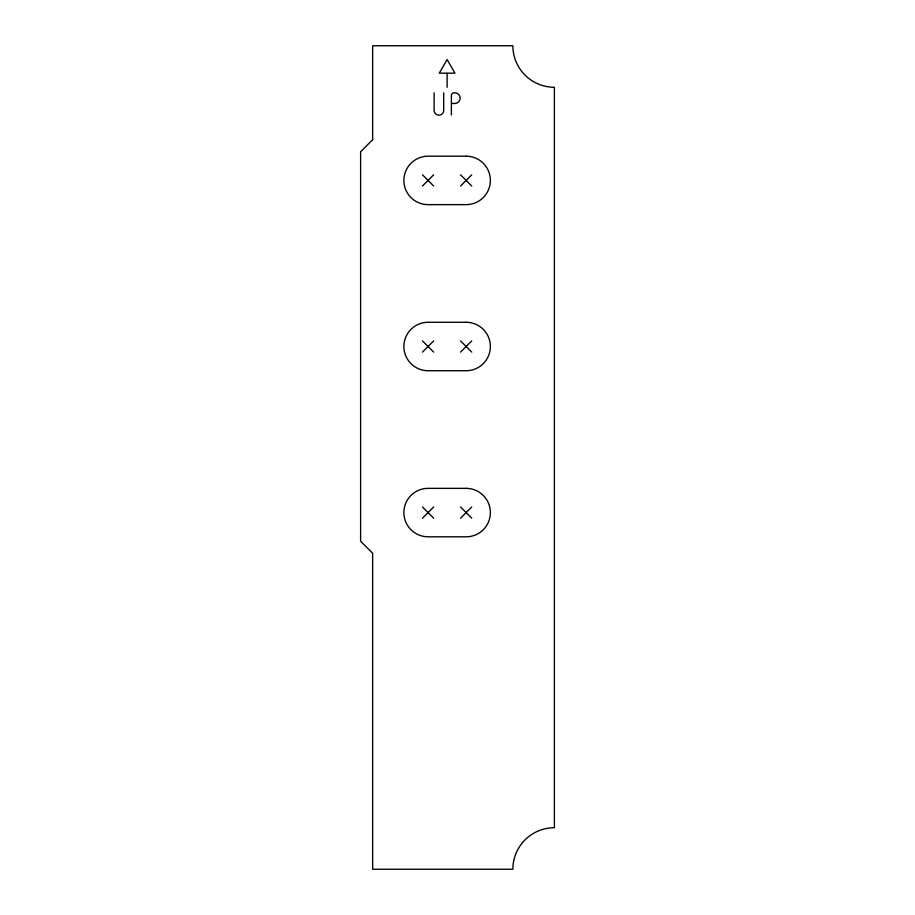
<?xml version="1.0" encoding="UTF-8"?>
<svg xmlns="http://www.w3.org/2000/svg" width="915" height="915" viewBox="0 0 915 915"><rect width="100%" height="100%" fill="white"/><g stroke="black" fill="none" stroke-linecap="round" stroke-linejoin="round"><path stroke-width="1.37" d="M422.501 186.008L433.676 174.822M460.565 186.008L471.74 174.822M422.501 352.092L433.676 340.906M460.565 352.092L471.74 340.906M422.501 518.176L433.676 506.99M460.565 518.176L471.74 506.99M446.566 73.166L439.28 73.166L447.115 59.589L454.961 73.166L447.115 73.166L447.115 87.268M451.93 103.475L454.789 103.475A5.341 5.341 0 0 0 460.131 98.145A5.341 5.341 0 0 0 454.789 92.804L453.977 92.804A2.596 2.596 0 0 0 451.381 95.4L451.381 114.947M460.565 174.822L471.74 186.008M422.501 174.822L433.676 186.008M460.565 340.906L471.74 352.092M422.501 340.906L433.676 352.092M460.565 506.99L471.74 518.176M422.501 506.99L433.676 518.176M443.695 92.804L443.695 110.406A4.792 4.792 0 0 1 438.903 115.187A4.792 4.792 0 0 1 434.11 110.406L434.11 92.804M372.657 139.709L360.613 151.753L360.613 541.245L372.657 553.289L372.657 869.25L512.857 869.25A41.518 41.518 0 0 1 554.387 827.732L554.387 87.268A41.518 41.518 0 0 1 512.857 45.75L372.657 45.75L372.657 139.709M466.147 156.191L428.094 156.191A24.225 24.225 0 0 0 403.87 180.415A24.225 24.225 0 0 0 428.094 204.64L466.147 204.64A24.225 24.225 0 0 0 490.371 180.415A24.225 24.225 0 0 0 466.147 156.191M466.147 322.274L428.094 322.274A24.225 24.225 0 0 0 403.87 346.499A24.225 24.225 0 0 0 428.094 370.724L466.147 370.724A24.225 24.225 0 0 0 490.371 346.499A24.225 24.225 0 0 0 466.147 322.274M466.147 488.358L428.094 488.358A24.225 24.225 0 0 0 403.87 512.583A24.225 24.225 0 0 0 428.094 536.808L466.147 536.808A24.225 24.225 0 0 0 490.371 512.583A24.225 24.225 0 0 0 466.147 488.358"/></g></svg>
